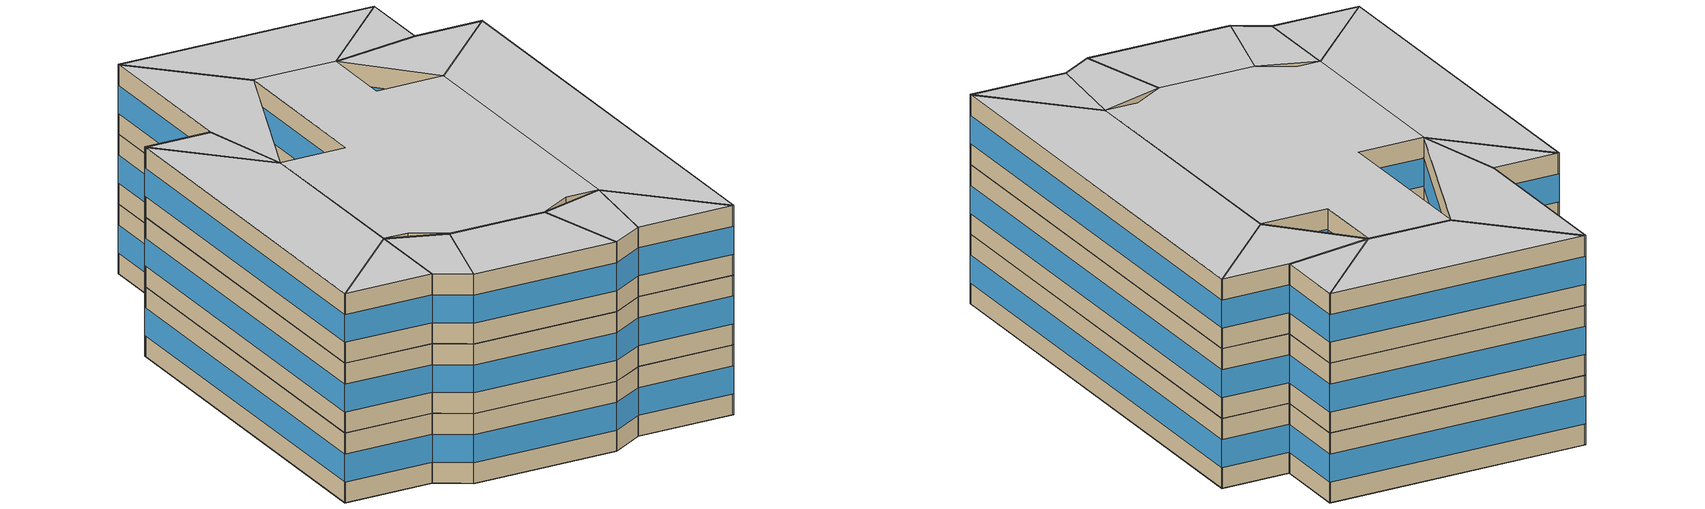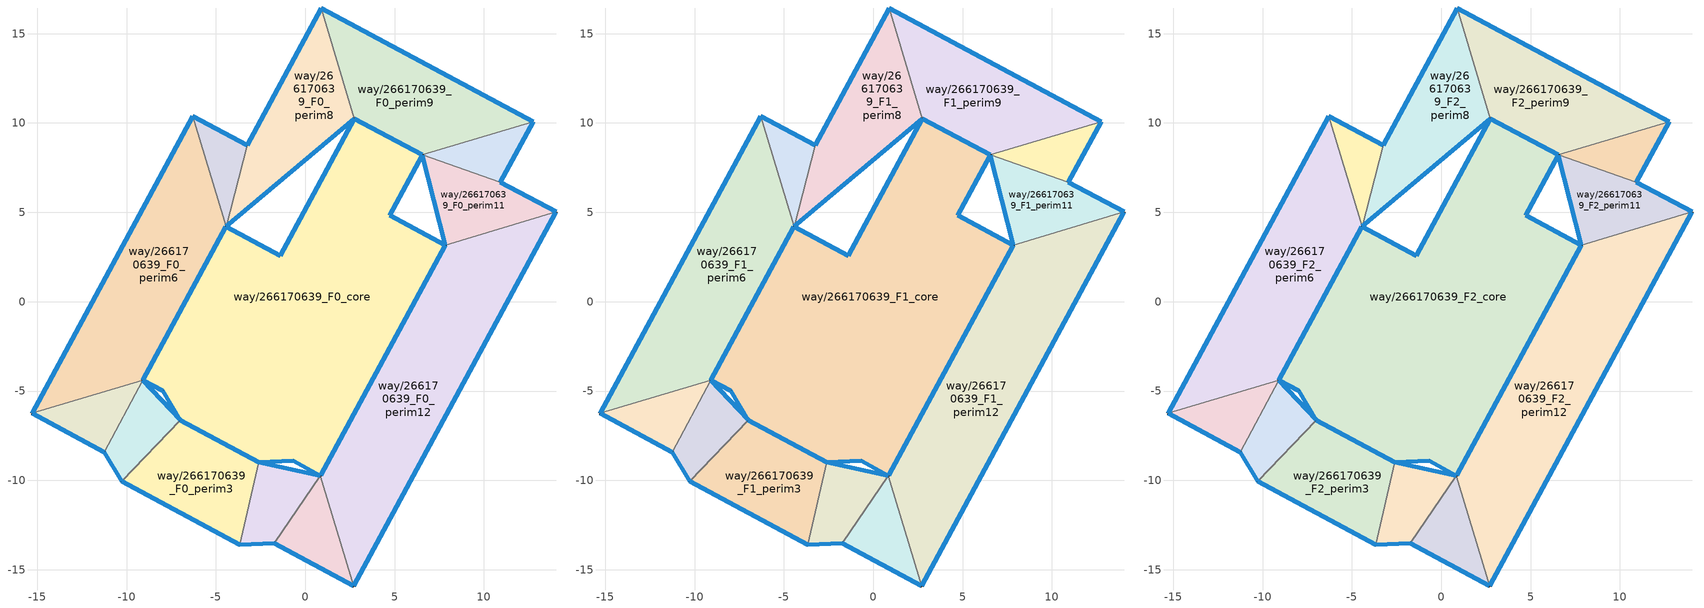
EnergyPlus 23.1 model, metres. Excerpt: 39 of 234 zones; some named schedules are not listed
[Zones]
way/266170639_F0_perim1
 floor ground (Floor_Construction): 2.7,-15.91 0.85,-9.73 -1.73,-13.53 z0
 wall outside (Wall_Construction): 2.7,-15.91 -1.73,-13.53 z0:3.5
 wall to way/266170639_F0_perim12 (Wall_Construction): 0.85,-9.73 2.7,-15.91 z0:3.5
 wall to way/266170639_F0_perim2 (Wall_Construction): -1.73,-13.53 0.85,-9.73 z0:3.5
 window (Window_Construction): 2.7,-15.91 -1.73,-13.53 z1.05:2.45
way/266170639_F0_perim2
 floor ground (Floor_Construction): -1.73,-13.53 0.85,-9.73 -2.59,-8.99 -3.66,-13.61 z0
 wall outside (Wall_Construction): -1.73,-13.53 -3.66,-13.61 / -2.59,-8.99 0.85,-9.73 z0:3.5
 wall to way/266170639_F0_perim3 (Wall_Construction): -3.66,-13.61 -2.59,-8.99 z0:3.5
 window (Window_Construction): -1.73,-13.53 -3.65,-13.61 / -2.59,-8.99 0.85,-9.73 z1.05:2.45
way/266170639_F0_perim3
 floor ground (Floor_Construction): -3.66,-13.61 -2.59,-8.99 -7,-6.62 -10.27,-10.05 z0
 wall outside (Wall_Construction): -3.66,-13.61 -10.27,-10.05 / -7,-6.62 -2.59,-8.99 z0:3.5
 wall to way/266170639_F0_perim4 (Wall_Construction): -10.27,-10.05 -7,-6.62 z0:3.5
 window (Window_Construction): -3.66,-13.6 -10.27,-10.05 / -7,-6.62 -2.6,-8.99 z1.05:2.45
way/266170639_F0_perim4
 floor ground (Floor_Construction): -10.27,-10.05 -7,-6.62 -9.09,-4.4 -11.26,-8.42 z0
 wall outside (Wall_Construction): -10.27,-10.05 -11.26,-8.42 / -9.09,-4.4 -7,-6.62 z0:3.5
 wall to way/266170639_F0_perim5 (Wall_Construction): -11.26,-8.42 -9.09,-4.4 z0:3.5
 window (Window_Construction): -10.27,-10.05 -11.25,-8.42 / -9.09,-4.4 -7.01,-6.62 z1.05:2.45
way/266170639_F0_perim5
 floor ground (Floor_Construction): -11.26,-8.42 -9.09,-4.4 -15.29,-6.25 z0
 wall outside (Wall_Construction): -11.26,-8.42 -15.29,-6.25 z0:3.5
 wall to way/266170639_F0_perim6 (Wall_Construction): -15.29,-6.25 -9.09,-4.4 z0:3.5
 window (Window_Construction): -11.26,-8.42 -15.29,-6.25 z1.05:2.45
way/266170639_F0_perim6
 floor ground (Floor_Construction): -9.09,-4.4 -4.43,4.21 -6.28,10.39 -15.29,-6.25 z0
 wall outside (Wall_Construction): -15.29,-6.25 -6.28,10.39 / -4.43,4.21 -9.09,-4.4 z0:3.5
 wall to way/266170639_F0_perim7 (Wall_Construction): -6.28,10.39 -4.43,4.21 z0:3.5
 window (Window_Construction): -15.29,-6.24 -6.29,10.38 / -4.43,4.2 -9.09,-4.39 z1.05:2.45
way/266170639_F0_perim7
 floor ground (Floor_Construction): -4.43,4.21 -3.25,8.76 -6.28,10.39 z0
 wall outside (Wall_Construction): -6.28,10.39 -3.25,8.76 z0:3.5
 wall to way/266170639_F0_perim8 (Wall_Construction): -3.25,8.76 -4.43,4.21 z0:3.5
 window (Window_Construction): -6.28,10.39 -3.25,8.76 z1.05:2.45
way/266170639_F0_perim8
 floor ground (Floor_Construction): 2.75,10.25 0.9,16.43 -3.25,8.76 -4.43,4.21 z0
 wall outside (Wall_Construction): -3.25,8.76 0.9,16.43 / 2.75,10.25 -4.43,4.21 z0:3.5
 wall to way/266170639_F0_perim9 (Wall_Construction): 0.9,16.43 2.75,10.25 z0:3.5
 window (Window_Construction): -3.25,8.76 0.9,16.43 / 2.75,10.25 -4.43,4.21 z1.05:2.45
way/266170639_F0_perim9
 floor ground (Floor_Construction): 12.75,10.07 0.9,16.43 2.75,10.25 6.55,8.21 z0
 wall outside (Wall_Construction): 0.9,16.43 12.75,10.07 / 6.55,8.21 2.75,10.25 z0:3.5
 wall to way/266170639_F0_perim10 (Wall_Construction): 12.75,10.07 6.55,8.21 z0:3.5
 window (Window_Construction): 0.91,16.43 12.75,10.07 / 6.55,8.21 2.75,10.25 z1.05:2.45
way/266170639_F0_perim10
 floor ground (Floor_Construction): 10.92,6.69 12.75,10.07 6.55,8.21 z0
 wall outside (Wall_Construction): 12.75,10.07 10.92,6.69 z0:3.5
 wall to way/266170639_F0_perim11 (Wall_Construction): 10.92,6.69 6.55,8.21 z0:3.5
 window (Window_Construction): 12.75,10.06 10.93,6.69 z1.05:2.45
way/266170639_F0_perim11
 floor ground (Floor_Construction): 14.03,5.03 10.92,6.69 6.55,8.21 7.83,3.16 z0
 wall outside (Wall_Construction): 10.92,6.69 14.03,5.03 / 7.83,3.16 6.55,8.21 z0:3.5
 wall to way/266170639_F0_perim12 (Wall_Construction): 14.03,5.03 7.83,3.16 z0:3.5
 window (Window_Construction): 10.93,6.69 14.03,5.03 / 7.83,3.17 6.55,8.21 z1.05:2.45
way/266170639_F0_perim12
 floor ground (Floor_Construction): 2.7,-15.91 14.03,5.03 7.83,3.16 0.85,-9.73 z0
 wall outside (Wall_Construction): 14.03,5.03 2.7,-15.91 / 0.85,-9.73 7.83,3.16 z0:3.5
 window (Window_Construction): 14.03,5.02 2.71,-15.9 / 0.85,-9.72 7.83,3.16 z1.05:2.45
way/266170639_F0_core
 floor ground (Floor_Construction): 6.55,8.21 4.72,4.83 7.83,3.16 0.85,-9.73 -0.67,-8.91 -2.59,-8.99 -7,-6.62 -7.98,-4.99 -9.09,-4.4 -4.43,4.21 -1.4,2.57 2.75,10.25 z0
 wall outside (Wall_Construction): -9.09,-4.4 -7.98,-4.99 -7,-6.62 -2.59,-8.99 -0.67,-8.91 0.85,-9.73 7.83,3.16 4.72,4.83 6.55,8.21 2.75,10.25 -1.4,2.57 -4.43,4.21 -9.09,-4.4 z0:3.5
 window (Window_Construction): -9.09,-4.4 -7.99,-4.99 / -7.98,-4.99 -7.01,-6.62 / -2.59,-8.99 -0.67,-8.91 / -0.67,-8.91 0.85,-9.73 / 7.83,3.17 4.72,4.83 / 4.72,4.83 6.55,8.21 / -1.4,2.58 -4.43,4.21 / -7,-6.62 -2.6,-8.99 / -4.43,4.2 -9.09,-4.39 / 6.55,8.21 2.75,10.25 / 2.75,10.25 -1.39,2.58 / 0.85,-9.72 7.83,3.16 z1.05:2.45
way/266170639_F1_perim1
 floor to way/266170639_F0_perim1 (Floor_Construction): 2.7,-15.91 0.85,-9.73 -1.73,-13.53 z3.5
 wall outside (Wall_Construction): 2.7,-15.91 -1.73,-13.53 z3.5:7
 wall to way/266170639_F1_perim12 (Wall_Construction): 0.85,-9.73 2.7,-15.91 z3.5:7
 wall to way/266170639_F1_perim2 (Wall_Construction): -1.73,-13.53 0.85,-9.73 z3.5:7
 window (Window_Construction): 2.7,-15.91 -1.73,-13.53 z4.55:5.95
way/266170639_F1_perim2
 floor to way/266170639_F0_perim2 (Floor_Construction): -1.73,-13.53 0.85,-9.73 -2.59,-8.99 -3.66,-13.61 z3.5
 wall outside (Wall_Construction): -1.73,-13.53 -3.66,-13.61 / -2.59,-8.99 0.85,-9.73 z3.5:7
 wall to way/266170639_F1_perim3 (Wall_Construction): -3.66,-13.61 -2.59,-8.99 z3.5:7
 window (Window_Construction): -1.73,-13.53 -3.65,-13.61 / -2.59,-8.99 0.85,-9.73 z4.55:5.95
way/266170639_F1_perim3
 floor to way/266170639_F0_perim3 (Floor_Construction): -3.66,-13.61 -2.59,-8.99 -7,-6.62 -10.27,-10.05 z3.5
 wall outside (Wall_Construction): -3.66,-13.61 -10.27,-10.05 / -7,-6.62 -2.59,-8.99 z3.5:7
 wall to way/266170639_F1_perim4 (Wall_Construction): -10.27,-10.05 -7,-6.62 z3.5:7
 window (Window_Construction): -3.66,-13.6 -10.27,-10.05 / -7,-6.62 -2.6,-8.99 z4.55:5.95
way/266170639_F1_perim4
 floor to way/266170639_F0_perim4 (Floor_Construction): -10.27,-10.05 -7,-6.62 -9.09,-4.4 -11.26,-8.42 z3.5
 wall outside (Wall_Construction): -10.27,-10.05 -11.26,-8.42 / -9.09,-4.4 -7,-6.62 z3.5:7
 wall to way/266170639_F1_perim5 (Wall_Construction): -11.26,-8.42 -9.09,-4.4 z3.5:7
 window (Window_Construction): -10.27,-10.05 -11.25,-8.42 / -9.09,-4.4 -7.01,-6.62 z4.55:5.95
way/266170639_F1_perim5
 floor to way/266170639_F0_perim5 (Floor_Construction): -11.26,-8.42 -9.09,-4.4 -15.29,-6.25 z3.5
 wall outside (Wall_Construction): -11.26,-8.42 -15.29,-6.25 z3.5:7
 wall to way/266170639_F1_perim6 (Wall_Construction): -15.29,-6.25 -9.09,-4.4 z3.5:7
 window (Window_Construction): -11.26,-8.42 -15.29,-6.25 z4.55:5.95
way/266170639_F1_perim6
 floor to way/266170639_F0_perim6 (Floor_Construction): -9.09,-4.4 -4.43,4.21 -6.28,10.39 -15.29,-6.25 z3.5
 wall outside (Wall_Construction): -15.29,-6.25 -6.28,10.39 / -4.43,4.21 -9.09,-4.4 z3.5:7
 wall to way/266170639_F1_perim7 (Wall_Construction): -6.28,10.39 -4.43,4.21 z3.5:7
 window (Window_Construction): -15.29,-6.24 -6.29,10.38 / -4.43,4.2 -9.09,-4.39 z4.55:5.95
way/266170639_F1_perim7
 floor to way/266170639_F0_perim7 (Floor_Construction): -4.43,4.21 -3.25,8.76 -6.28,10.39 z3.5
 wall outside (Wall_Construction): -6.28,10.39 -3.25,8.76 z3.5:7
 wall to way/266170639_F1_perim8 (Wall_Construction): -3.25,8.76 -4.43,4.21 z3.5:7
 window (Window_Construction): -6.28,10.39 -3.25,8.76 z4.55:5.95
way/266170639_F1_perim8
 floor to way/266170639_F0_perim8 (Floor_Construction): 2.75,10.25 0.9,16.43 -3.25,8.76 -4.43,4.21 z3.5
 wall outside (Wall_Construction): -3.25,8.76 0.9,16.43 / 2.75,10.25 -4.43,4.21 z3.5:7
 wall to way/266170639_F1_perim9 (Wall_Construction): 0.9,16.43 2.75,10.25 z3.5:7
 window (Window_Construction): -3.25,8.76 0.9,16.43 / 2.75,10.25 -4.43,4.21 z4.55:5.95
way/266170639_F1_perim9
 floor to way/266170639_F0_perim9 (Floor_Construction): 12.75,10.07 0.9,16.43 2.75,10.25 6.55,8.21 z3.5
 wall outside (Wall_Construction): 0.9,16.43 12.75,10.07 / 6.55,8.21 2.75,10.25 z3.5:7
 wall to way/266170639_F1_perim10 (Wall_Construction): 12.75,10.07 6.55,8.21 z3.5:7
 window (Window_Construction): 0.91,16.43 12.75,10.07 / 6.55,8.21 2.75,10.25 z4.55:5.95
way/266170639_F1_perim10
 floor to way/266170639_F0_perim10 (Floor_Construction): 10.92,6.69 12.75,10.07 6.55,8.21 z3.5
 wall outside (Wall_Construction): 12.75,10.07 10.92,6.69 z3.5:7
 wall to way/266170639_F1_perim11 (Wall_Construction): 10.92,6.69 6.55,8.21 z3.5:7
 window (Window_Construction): 12.75,10.06 10.93,6.69 z4.55:5.95
way/266170639_F1_perim11
 floor to way/266170639_F0_perim11 (Floor_Construction): 14.03,5.03 10.92,6.69 6.55,8.21 7.83,3.16 z3.5
 wall outside (Wall_Construction): 10.92,6.69 14.03,5.03 / 7.83,3.16 6.55,8.21 z3.5:7
 wall to way/266170639_F1_perim12 (Wall_Construction): 14.03,5.03 7.83,3.16 z3.5:7
 window (Window_Construction): 10.93,6.69 14.03,5.03 / 7.83,3.17 6.55,8.21 z4.55:5.95
way/266170639_F1_perim12
 floor to way/266170639_F0_perim12 (Floor_Construction): 2.7,-15.91 14.03,5.03 7.83,3.16 0.85,-9.73 z3.5
 wall outside (Wall_Construction): 14.03,5.03 2.7,-15.91 / 0.85,-9.73 7.83,3.16 z3.5:7
 window (Window_Construction): 14.03,5.02 2.71,-15.9 / 0.85,-9.72 7.83,3.16 z4.55:5.95
way/266170639_F1_core
 floor to way/266170639_F0_core (Floor_Construction): 6.55,8.21 4.72,4.83 7.83,3.16 0.85,-9.73 -0.67,-8.91 -2.59,-8.99 -7,-6.62 -7.98,-4.99 -9.09,-4.4 -4.43,4.21 -1.4,2.57 2.75,10.25 z3.5
 wall outside (Wall_Construction): -9.09,-4.4 -7.98,-4.99 -7,-6.62 -2.59,-8.99 -0.67,-8.91 0.85,-9.73 7.83,3.16 4.72,4.83 6.55,8.21 2.75,10.25 -1.4,2.57 -4.43,4.21 -9.09,-4.4 z3.5:7
 window (Window_Construction): -9.09,-4.4 -7.99,-4.99 / -7.98,-4.99 -7.01,-6.62 / -2.59,-8.99 -0.67,-8.91 / -0.67,-8.91 0.85,-9.73 / 7.83,3.17 4.72,4.83 / 4.72,4.83 6.55,8.21 / -1.4,2.58 -4.43,4.21 / -7,-6.62 -2.6,-8.99 / -4.43,4.2 -9.09,-4.39 / 6.55,8.21 2.75,10.25 / 2.75,10.25 -1.39,2.58 / 0.85,-9.72 7.83,3.16 z4.55:5.95
way/266170639_F2_perim1
 floor to way/266170639_F1_perim1 (Floor_Construction): 2.7,-15.91 0.85,-9.73 -1.73,-13.53 z7
 wall outside (Wall_Construction): 2.7,-15.91 -1.73,-13.53 z7:10.5
 wall to way/266170639_F2_perim12 (Wall_Construction): 0.85,-9.73 2.7,-15.91 z7:10.5
 wall to way/266170639_F2_perim2 (Wall_Construction): -1.73,-13.53 0.85,-9.73 z7:10.5
 window (Window_Construction): 2.7,-15.91 -1.73,-13.53 z8.05:9.45
 ceiling to way/266170639_F3_perim1 (Floor_Construction): 0.85,-9.73 2.7,-15.91 -1.73,-13.53 z10.5
way/266170639_F2_perim2
 floor to way/266170639_F1_perim2 (Floor_Construction): -1.73,-13.53 0.85,-9.73 -2.59,-8.99 -3.66,-13.61 z7
 wall outside (Wall_Construction): -1.73,-13.53 -3.66,-13.61 / -2.59,-8.99 0.85,-9.73 z7:10.5
 wall to way/266170639_F2_perim3 (Wall_Construction): -3.66,-13.61 -2.59,-8.99 z7:10.5
 window (Window_Construction): -1.73,-13.53 -3.65,-13.61 / -2.59,-8.99 0.85,-9.73 z8.05:9.45
 ceiling to way/266170639_F3_perim2 (Floor_Construction): 0.85,-9.73 -1.73,-13.53 -3.66,-13.61 -2.59,-8.99 z10.5
way/266170639_F2_perim3
 floor to way/266170639_F1_perim3 (Floor_Construction): -3.66,-13.61 -2.59,-8.99 -7,-6.62 -10.27,-10.05 z7
 wall outside (Wall_Construction): -3.66,-13.61 -10.27,-10.05 / -7,-6.62 -2.59,-8.99 z7:10.5
 wall to way/266170639_F2_perim4 (Wall_Construction): -10.27,-10.05 -7,-6.62 z7:10.5
 window (Window_Construction): -3.66,-13.6 -10.27,-10.05 / -7,-6.62 -2.6,-8.99 z8.05:9.45
 ceiling to way/266170639_F3_perim3 (Floor_Construction): -2.59,-8.99 -3.66,-13.61 -10.27,-10.05 -7,-6.62 z10.5
way/266170639_F2_perim4
 floor to way/266170639_F1_perim4 (Floor_Construction): -10.27,-10.05 -7,-6.62 -9.09,-4.4 -11.26,-8.42 z7
 wall outside (Wall_Construction): -10.27,-10.05 -11.26,-8.42 / -9.09,-4.4 -7,-6.62 z7:10.5
 wall to way/266170639_F2_perim5 (Wall_Construction): -11.26,-8.42 -9.09,-4.4 z7:10.5
 window (Window_Construction): -10.27,-10.05 -11.25,-8.42 / -9.09,-4.4 -7.01,-6.62 z8.05:9.45
 ceiling to way/266170639_F3_perim4 (Floor_Construction): -9.09,-4.4 -7,-6.62 -10.27,-10.05 -11.26,-8.42 z10.5
way/266170639_F2_perim5
 floor to way/266170639_F1_perim5 (Floor_Construction): -11.26,-8.42 -9.09,-4.4 -15.29,-6.25 z7
 wall outside (Wall_Construction): -11.26,-8.42 -15.29,-6.25 z7:10.5
 wall to way/266170639_F2_perim6 (Wall_Construction): -15.29,-6.25 -9.09,-4.4 z7:10.5
 window (Window_Construction): -11.26,-8.42 -15.29,-6.25 z8.05:9.45
 ceiling to way/266170639_F3_perim5 (Floor_Construction): -9.09,-4.4 -11.26,-8.42 -15.29,-6.25 z10.5
way/266170639_F2_perim6
 floor to way/266170639_F1_perim6 (Floor_Construction): -9.09,-4.4 -4.43,4.21 -6.28,10.39 -15.29,-6.25 z7
 wall outside (Wall_Construction): -15.29,-6.25 -6.28,10.39 / -4.43,4.21 -9.09,-4.4 z7:10.5
 wall to way/266170639_F2_perim7 (Wall_Construction): -6.28,10.39 -4.43,4.21 z7:10.5
 window (Window_Construction): -15.29,-6.24 -6.29,10.38 / -4.43,4.2 -9.09,-4.39 z8.05:9.45
 ceiling to way/266170639_F3_perim6 (Floor_Construction): -6.28,10.39 -4.43,4.21 -9.09,-4.4 -15.29,-6.25 z10.5
way/266170639_F2_perim7
 floor to way/266170639_F1_perim7 (Floor_Construction): -4.43,4.21 -3.25,8.76 -6.28,10.39 z7
 wall outside (Wall_Construction): -6.28,10.39 -3.25,8.76 z7:10.5
 wall to way/266170639_F2_perim8 (Wall_Construction): -3.25,8.76 -4.43,4.21 z7:10.5
 window (Window_Construction): -6.28,10.39 -3.25,8.76 z8.05:9.45
 ceiling to way/266170639_F3_perim7 (Floor_Construction): -3.25,8.76 -4.43,4.21 -6.28,10.39 z10.5
way/266170639_F2_perim8
 floor to way/266170639_F1_perim8 (Floor_Construction): 2.75,10.25 0.9,16.43 -3.25,8.76 -4.43,4.21 z7
 wall outside (Wall_Construction): -3.25,8.76 0.9,16.43 / 2.75,10.25 -4.43,4.21 z7:10.5
 wall to way/266170639_F2_perim9 (Wall_Construction): 0.9,16.43 2.75,10.25 z7:10.5
 window (Window_Construction): -3.25,8.76 0.9,16.43 / 2.75,10.25 -4.43,4.21 z8.05:9.45
 ceiling to way/266170639_F3_perim8 (Floor_Construction): 0.9,16.43 2.75,10.25 -4.43,4.21 -3.25,8.76 z10.5
way/266170639_F2_perim9
 floor to way/266170639_F1_perim9 (Floor_Construction): 12.75,10.07 0.9,16.43 2.75,10.25 6.55,8.21 z7
 wall outside (Wall_Construction): 0.9,16.43 12.75,10.07 / 6.55,8.21 2.75,10.25 z7:10.5
 wall to way/266170639_F2_perim10 (Wall_Construction): 12.75,10.07 6.55,8.21 z7:10.5
 window (Window_Construction): 0.91,16.43 12.75,10.07 / 6.55,8.21 2.75,10.25 z8.05:9.45
 ceiling to way/266170639_F3_perim9 (Floor_Construction): 12.75,10.07 6.55,8.21 2.75,10.25 0.9,16.43 z10.5
way/266170639_F2_perim10
 floor to way/266170639_F1_perim10 (Floor_Construction): 10.92,6.69 12.75,10.07 6.55,8.21 z7
 wall outside (Wall_Construction): 12.75,10.07 10.92,6.69 z7:10.5
 wall to way/266170639_F2_perim11 (Wall_Construction): 10.92,6.69 6.55,8.21 z7:10.5
 window (Window_Construction): 12.75,10.06 10.93,6.69 z8.05:9.45
 ceiling to way/266170639_F3_perim10 (Floor_Construction): 12.75,10.07 10.92,6.69 6.55,8.21 z10.5
way/266170639_F2_perim11
 floor to way/266170639_F1_perim11 (Floor_Construction): 14.03,5.03 10.92,6.69 6.55,8.21 7.83,3.16 z7
 wall outside (Wall_Construction): 10.92,6.69 14.03,5.03 / 7.83,3.16 6.55,8.21 z7:10.5
 wall to way/266170639_F2_perim12 (Wall_Construction): 14.03,5.03 7.83,3.16 z7:10.5
 window (Window_Construction): 10.93,6.69 14.03,5.03 / 7.83,3.17 6.55,8.21 z8.05:9.45
 ceiling to way/266170639_F3_perim11 (Floor_Construction): 14.03,5.03 7.83,3.16 6.55,8.21 10.92,6.69 z10.5
way/266170639_F2_perim12
 floor to way/266170639_F1_perim12 (Floor_Construction): 2.7,-15.91 14.03,5.03 7.83,3.16 0.85,-9.73 z7
 wall outside (Wall_Construction): 14.03,5.03 2.7,-15.91 / 0.85,-9.73 7.83,3.16 z7:10.5
 window (Window_Construction): 14.03,5.02 2.71,-15.9 / 0.85,-9.72 7.83,3.16 z8.05:9.45
 ceiling to way/266170639_F3_perim12 (Floor_Construction): 14.03,5.03 2.7,-15.91 0.85,-9.73 7.83,3.16 z10.5
way/266170639_F2_core
 floor to way/266170639_F1_core (Floor_Construction): 6.55,8.21 4.72,4.83 7.83,3.16 0.85,-9.73 -0.67,-8.91 -2.59,-8.99 -7,-6.62 -7.98,-4.99 -9.09,-4.4 -4.43,4.21 -1.4,2.57 2.75,10.25 z7
 wall outside (Wall_Construction): -9.09,-4.4 -7.98,-4.99 -7,-6.62 -2.59,-8.99 -0.67,-8.91 0.85,-9.73 7.83,3.16 4.72,4.83 6.55,8.21 2.75,10.25 -1.4,2.57 -4.43,4.21 -9.09,-4.4 z7:10.5
 window (Window_Construction): -9.09,-4.4 -7.99,-4.99 / -7.98,-4.99 -7.01,-6.62 / -2.59,-8.99 -0.67,-8.91 / -0.67,-8.91 0.85,-9.73 / 7.83,3.17 4.72,4.83 / 4.72,4.83 6.55,8.21 / -1.4,2.58 -4.43,4.21 / -7,-6.62 -2.6,-8.99 / -4.43,4.2 -9.09,-4.39 / 6.55,8.21 2.75,10.25 / 2.75,10.25 -1.39,2.58 / 0.85,-9.72 7.83,3.16 z8.05:9.45
 ceiling to way/266170639_F3_core (Floor_Construction): 0.85,-9.73 7.83,3.16 4.72,4.83 6.55,8.21 2.75,10.25 -1.4,2.57 -4.43,4.21 -9.09,-4.4 -7.98,-4.99 -7,-6.62 -2.59,-8.99 -0.67,-8.91 z10.5
[Building]
OpenUBEM_Building: North Axis=0; Terrain=City; Solar Distribution=FullExterior
[Site:Location]
New.York-Central.Park.Obs-Belvedere.Castle: Latitude=40.77889; Longitude=-73.9692; Time Zone=-5; Elevation=48
[SizingPeriod:WeatherFileDays]
AnnualSizingPeriod: Begin Month=1; Begin Day of Month=1; End Month=12; End Day of Month=31; Day of Week for Start Day=Monday; Use Weather File Daylight Saving Period=No; Use Weather File Rain and Snow Indicators=No
[SITE:WATERMAINSTEMPERATURE]
Calculation Method=CorrelationFromWeatherFile
[MATERIAL:NOMASS] Roughness=MediumRough; Thermal Absorptance=0.9; Solar Absorptance=0.7; Visible Absorptance=0.7
Name | Thermal Resistance
Wall_Assembly | 1.73913
Floor_Assembly | 1.94932
[WINDOWMATERIAL:SIMPLEGLAZINGSYSTEM]
Window_Material: UFactor=3.236; Solar Heat Gain Coefficient=0.36; Visible Transmittance=0.6
[CONSTRUCTION]
Wall_Construction: Wall_Assembly
Floor_Construction: Floor_Assembly
Window_Construction: Window_Material
[ZONE] Type=1; Multiplier=1; Ceiling Height=autocalculate; Volume=autocalculate; Floor Area=autocalculate; Part of Total Floor Area=Yes
way/266170639_F0_perim1; way/266170639_F1_perim1; way/266170639_F2_perim1; way/266170639_F0_perim2; way/266170639_F1_perim2; way/266170639_F2_perim2; way/266170639_F0_perim3; way/266170639_F1_perim3; way/266170639_F2_perim3; way/266170639_F0_perim4; way/266170639_F1_perim4; way/266170639_F2_perim4; way/266170639_F0_perim5; way/266170639_F1_perim5; way/266170639_F2_perim5; way/266170639_F0_perim6; way/266170639_F1_perim6; way/266170639_F2_perim6; way/266170639_F0_perim7; way/266170639_F1_perim7; way/266170639_F2_perim7; way/266170639_F0_perim8; way/266170639_F1_perim8; way/266170639_F2_perim8; way/266170639_F0_perim9; way/266170639_F1_perim9; way/266170639_F2_perim9; way/266170639_F0_perim10; way/266170639_F1_perim10; way/266170639_F2_perim10; way/266170639_F0_perim11; way/266170639_F1_perim11; way/266170639_F2_perim11; way/266170639_F0_perim12; way/266170639_F1_perim12; way/266170639_F2_perim12; way/266170639_F0_core; way/266170639_F1_core; way/266170639_F2_core
[PEOPLE] Number of People Schedule=Occupancy_Schedule_MediumOffice; Number of People Calculation Method=People/Area; People per Floor Area=0.0538213; Fraction Radiant=0.3; Sensible Heat Fraction=autocalculate; Activity Level Schedule=Activity_Level; Carbon Dioxide Generation Rate=3.82e-08; Enable ASHRAE 55 Comfort Warnings=No; Mean Radiant Temperature Calculation Type=ZoneAveraged; Clothing Insulation Calculation Method=ClothingInsulationSchedule; Cold Stress Temperature Threshold=15.56; Heat Stress Temperature Threshold=30
Name | Zone or ZoneList or Space or SpaceList
People_way/266170639_F0_core | way/266170639_F0_core
People_way/266170639_F1_core | way/266170639_F1_core
People_way/266170639_F2_core | way/266170639_F2_core
People_way/266170639_F0_perim1 | way/266170639_F0_perim1
People_way/266170639_F1_perim1 | way/266170639_F1_perim1
People_way/266170639_F2_perim1 | way/266170639_F2_perim1
People_way/266170639_F0_perim2 | way/266170639_F0_perim2
People_way/266170639_F1_perim2 | way/266170639_F1_perim2
People_way/266170639_F2_perim2 | way/266170639_F2_perim2
People_way/266170639_F0_perim3 | way/266170639_F0_perim3
People_way/266170639_F1_perim3 | way/266170639_F1_perim3
People_way/266170639_F2_perim3 | way/266170639_F2_perim3
People_way/266170639_F0_perim4 | way/266170639_F0_perim4
People_way/266170639_F1_perim4 | way/266170639_F1_perim4
People_way/266170639_F2_perim4 | way/266170639_F2_perim4
People_way/266170639_F0_perim5 | way/266170639_F0_perim5
People_way/266170639_F1_perim5 | way/266170639_F1_perim5
People_way/266170639_F2_perim5 | way/266170639_F2_perim5
People_way/266170639_F0_perim6 | way/266170639_F0_perim6
People_way/266170639_F1_perim6 | way/266170639_F1_perim6
People_way/266170639_F2_perim6 | way/266170639_F2_perim6
People_way/266170639_F0_perim7 | way/266170639_F0_perim7
People_way/266170639_F1_perim7 | way/266170639_F1_perim7
People_way/266170639_F2_perim7 | way/266170639_F2_perim7
People_way/266170639_F0_perim8 | way/266170639_F0_perim8
People_way/266170639_F1_perim8 | way/266170639_F1_perim8
People_way/266170639_F2_perim8 | way/266170639_F2_perim8
People_way/266170639_F0_perim9 | way/266170639_F0_perim9
People_way/266170639_F1_perim9 | way/266170639_F1_perim9
People_way/266170639_F2_perim9 | way/266170639_F2_perim9
People_way/266170639_F0_perim10 | way/266170639_F0_perim10
People_way/266170639_F1_perim10 | way/266170639_F1_perim10
People_way/266170639_F2_perim10 | way/266170639_F2_perim10
People_way/266170639_F0_perim11 | way/266170639_F0_perim11
People_way/266170639_F1_perim11 | way/266170639_F1_perim11
People_way/266170639_F2_perim11 | way/266170639_F2_perim11
People_way/266170639_F0_perim12 | way/266170639_F0_perim12
People_way/266170639_F1_perim12 | way/266170639_F1_perim12
People_way/266170639_F2_perim12 | way/266170639_F2_perim12
[LIGHTS] Schedule=Lighting_Schedule_MediumOffice; Design Level Calculation Method=Watts/Area; Watts per Zone Floor Area=10.76; Return Air Fraction=0; Fraction Radiant=0.42; Fraction Visible=0; Fraction Replaceable=1; EndUse Subcategory=General; Return Air Fraction Calculated from Plenum Temperature=No; Return Air Fraction Function of Plenum Temperature Coefficient 1=0; Return Air Fraction Function of Plenum Temperature Coefficient 2=0
Name | Zone or ZoneList or Space or SpaceList
Lights_way/266170639_F0_core | way/266170639_F0_core
Lights_way/266170639_F1_core | way/266170639_F1_core
Lights_way/266170639_F2_core | way/266170639_F2_core
Lights_way/266170639_F0_perim1 | way/266170639_F0_perim1
Lights_way/266170639_F1_perim1 | way/266170639_F1_perim1
Lights_way/266170639_F2_perim1 | way/266170639_F2_perim1
Lights_way/266170639_F0_perim2 | way/266170639_F0_perim2
Lights_way/266170639_F1_perim2 | way/266170639_F1_perim2
Lights_way/266170639_F2_perim2 | way/266170639_F2_perim2
Lights_way/266170639_F0_perim3 | way/266170639_F0_perim3
Lights_way/266170639_F1_perim3 | way/266170639_F1_perim3
Lights_way/266170639_F2_perim3 | way/266170639_F2_perim3
Lights_way/266170639_F0_perim4 | way/266170639_F0_perim4
Lights_way/266170639_F1_perim4 | way/266170639_F1_perim4
Lights_way/266170639_F2_perim4 | way/266170639_F2_perim4
Lights_way/266170639_F0_perim5 | way/266170639_F0_perim5
Lights_way/266170639_F1_perim5 | way/266170639_F1_perim5
Lights_way/266170639_F2_perim5 | way/266170639_F2_perim5
Lights_way/266170639_F0_perim6 | way/266170639_F0_perim6
Lights_way/266170639_F1_perim6 | way/266170639_F1_perim6
Lights_way/266170639_F2_perim6 | way/266170639_F2_perim6
Lights_way/266170639_F0_perim7 | way/266170639_F0_perim7
Lights_way/266170639_F1_perim7 | way/266170639_F1_perim7
Lights_way/266170639_F2_perim7 | way/266170639_F2_perim7
Lights_way/266170639_F0_perim8 | way/266170639_F0_perim8
Lights_way/266170639_F1_perim8 | way/266170639_F1_perim8
Lights_way/266170639_F2_perim8 | way/266170639_F2_perim8
Lights_way/266170639_F0_perim9 | way/266170639_F0_perim9
Lights_way/266170639_F1_perim9 | way/266170639_F1_perim9
Lights_way/266170639_F2_perim9 | way/266170639_F2_perim9
Lights_way/266170639_F0_perim10 | way/266170639_F0_perim10
Lights_way/266170639_F1_perim10 | way/266170639_F1_perim10
Lights_way/266170639_F2_perim10 | way/266170639_F2_perim10
Lights_way/266170639_F0_perim11 | way/266170639_F0_perim11
Lights_way/266170639_F1_perim11 | way/266170639_F1_perim11
Lights_way/266170639_F2_perim11 | way/266170639_F2_perim11
Lights_way/266170639_F0_perim12 | way/266170639_F0_perim12
Lights_way/266170639_F1_perim12 | way/266170639_F1_perim12
Lights_way/266170639_F2_perim12 | way/266170639_F2_perim12
[ELECTRICEQUIPMENT] Schedule=Equipment_Schedule_MediumOffice; Design Level Calculation Method=Watts/Area; Watts per Zone Floor Area=10.76; Fraction Latent=0; Fraction Radiant=0.5; Fraction Lost=0; EndUse Subcategory=General
Name | Zone or ZoneList or Space or SpaceList
Equipment_way/266170639_F0_core | way/266170639_F0_core
Equipment_way/266170639_F1_core | way/266170639_F1_core
Equipment_way/266170639_F2_core | way/266170639_F2_core
Equipment_way/266170639_F0_perim1 | way/266170639_F0_perim1
Equipment_way/266170639_F1_perim1 | way/266170639_F1_perim1
Equipment_way/266170639_F2_perim1 | way/266170639_F2_perim1
Equipment_way/266170639_F0_perim2 | way/266170639_F0_perim2
Equipment_way/266170639_F1_perim2 | way/266170639_F1_perim2
Equipment_way/266170639_F2_perim2 | way/266170639_F2_perim2
Equipment_way/266170639_F0_perim3 | way/266170639_F0_perim3
Equipment_way/266170639_F1_perim3 | way/266170639_F1_perim3
Equipment_way/266170639_F2_perim3 | way/266170639_F2_perim3
Equipment_way/266170639_F0_perim4 | way/266170639_F0_perim4
Equipment_way/266170639_F1_perim4 | way/266170639_F1_perim4
Equipment_way/266170639_F2_perim4 | way/266170639_F2_perim4
Equipment_way/266170639_F0_perim5 | way/266170639_F0_perim5
Equipment_way/266170639_F1_perim5 | way/266170639_F1_perim5
Equipment_way/266170639_F2_perim5 | way/266170639_F2_perim5
Equipment_way/266170639_F0_perim6 | way/266170639_F0_perim6
Equipment_way/266170639_F1_perim6 | way/266170639_F1_perim6
Equipment_way/266170639_F2_perim6 | way/266170639_F2_perim6
Equipment_way/266170639_F0_perim7 | way/266170639_F0_perim7
Equipment_way/266170639_F1_perim7 | way/266170639_F1_perim7
Equipment_way/266170639_F2_perim7 | way/266170639_F2_perim7
Equipment_way/266170639_F0_perim8 | way/266170639_F0_perim8
Equipment_way/266170639_F1_perim8 | way/266170639_F1_perim8
Equipment_way/266170639_F2_perim8 | way/266170639_F2_perim8
Equipment_way/266170639_F0_perim9 | way/266170639_F0_perim9
Equipment_way/266170639_F1_perim9 | way/266170639_F1_perim9
Equipment_way/266170639_F2_perim9 | way/266170639_F2_perim9
Equipment_way/266170639_F0_perim10 | way/266170639_F0_perim10
Equipment_way/266170639_F1_perim10 | way/266170639_F1_perim10
Equipment_way/266170639_F2_perim10 | way/266170639_F2_perim10
Equipment_way/266170639_F0_perim11 | way/266170639_F0_perim11
Equipment_way/266170639_F1_perim11 | way/266170639_F1_perim11
Equipment_way/266170639_F2_perim11 | way/266170639_F2_perim11
Equipment_way/266170639_F0_perim12 | way/266170639_F0_perim12
Equipment_way/266170639_F1_perim12 | way/266170639_F1_perim12
Equipment_way/266170639_F2_perim12 | way/266170639_F2_perim12
[ZONEINFILTRATION:DESIGNFLOWRATE] Schedule=Infiltration_Schedule_MediumOffice; Design Flow Rate Calculation Method=Flow/ExteriorWallArea; Flow Rate per Exterior Surface Area=0.000285; Constant Term Coefficient=1; Temperature Term Coefficient=0; Velocity Term Coefficient=0; Velocity Squared Term Coefficient=0
Name | Zone or ZoneList or Space or SpaceList
Infiltration_way/266170639_F0_core | way/266170639_F0_core
Infiltration_way/266170639_F1_core | way/266170639_F1_core
Infiltration_way/266170639_F2_core | way/266170639_F2_core
Infiltration_way/266170639_F0_perim1 | way/266170639_F0_perim1
Infiltration_way/266170639_F1_perim1 | way/266170639_F1_perim1
Infiltration_way/266170639_F2_perim1 | way/266170639_F2_perim1
Infiltration_way/266170639_F0_perim2 | way/266170639_F0_perim2
Infiltration_way/266170639_F1_perim2 | way/266170639_F1_perim2
Infiltration_way/266170639_F2_perim2 | way/266170639_F2_perim2
Infiltration_way/266170639_F0_perim3 | way/266170639_F0_perim3
Infiltration_way/266170639_F1_perim3 | way/266170639_F1_perim3
Infiltration_way/266170639_F2_perim3 | way/266170639_F2_perim3
Infiltration_way/266170639_F0_perim4 | way/266170639_F0_perim4
Infiltration_way/266170639_F1_perim4 | way/266170639_F1_perim4
Infiltration_way/266170639_F2_perim4 | way/266170639_F2_perim4
Infiltration_way/266170639_F0_perim5 | way/266170639_F0_perim5
Infiltration_way/266170639_F1_perim5 | way/266170639_F1_perim5
Infiltration_way/266170639_F2_perim5 | way/266170639_F2_perim5
Infiltration_way/266170639_F0_perim6 | way/266170639_F0_perim6
Infiltration_way/266170639_F1_perim6 | way/266170639_F1_perim6
Infiltration_way/266170639_F2_perim6 | way/266170639_F2_perim6
Infiltration_way/266170639_F0_perim7 | way/266170639_F0_perim7
Infiltration_way/266170639_F1_perim7 | way/266170639_F1_perim7
Infiltration_way/266170639_F2_perim7 | way/266170639_F2_perim7
Infiltration_way/266170639_F0_perim8 | way/266170639_F0_perim8
Infiltration_way/266170639_F1_perim8 | way/266170639_F1_perim8
Infiltration_way/266170639_F2_perim8 | way/266170639_F2_perim8
Infiltration_way/266170639_F0_perim9 | way/266170639_F0_perim9
Infiltration_way/266170639_F1_perim9 | way/266170639_F1_perim9
Infiltration_way/266170639_F2_perim9 | way/266170639_F2_perim9
Infiltration_way/266170639_F0_perim10 | way/266170639_F0_perim10
Infiltration_way/266170639_F1_perim10 | way/266170639_F1_perim10
Infiltration_way/266170639_F2_perim10 | way/266170639_F2_perim10
Infiltration_way/266170639_F0_perim11 | way/266170639_F0_perim11
Infiltration_way/266170639_F1_perim11 | way/266170639_F1_perim11
Infiltration_way/266170639_F2_perim11 | way/266170639_F2_perim11
Infiltration_way/266170639_F0_perim12 | way/266170639_F0_perim12
Infiltration_way/266170639_F1_perim12 | way/266170639_F1_perim12
Infiltration_way/266170639_F2_perim12 | way/266170639_F2_perim12
[HVACTEMPLATE:THERMOSTAT] Heating Setpoint Schedule=Heating_Setpoint_MediumOffice; Cooling Setpoint Schedule=Cooling_Setpoint_MediumOffice
way/266170639_F0_core_Thermostat; way/266170639_F1_core_Thermostat; way/266170639_F2_core_Thermostat; way/266170639_F3_core_Thermostat; way/266170639_F4_core_Thermostat; way/266170639_F5_core_Thermostat; way/266170639_F6_core_Thermostat; way/266170639_F7_core_Thermostat; way/266170639_F8_core_Thermostat; way/266170639_F9_core_Thermostat; way/266170639_F10_core_Thermostat; way/266170639_F11_core_Thermostat; way/266170639_F12_core_Thermostat; way/266170639_F13_core_Thermostat; way/266170639_F14_core_Thermostat; way/266170639_F15_core_Thermostat; way/266170639_F16_core_Thermostat; way/266170639_F17_core_Thermostat; way/266170639_F0_perim1_Thermostat; way/266170639_F1_perim1_Thermostat; way/266170639_F2_perim1_Thermostat; way/266170639_F3_perim1_Thermostat; way/266170639_F4_perim1_Thermostat; way/266170639_F5_perim1_Thermostat; way/266170639_F6_perim1_Thermostat; way/266170639_F7_perim1_Thermostat; way/266170639_F8_perim1_Thermostat; way/266170639_F9_perim1_Thermostat; way/266170639_F10_perim1_Thermostat; way/266170639_F11_perim1_Thermostat; way/266170639_F12_perim1_Thermostat; way/266170639_F13_perim1_Thermostat; way/266170639_F14_perim1_Thermostat; way/266170639_F15_perim1_Thermostat; way/266170639_F16_perim1_Thermostat; way/266170639_F17_perim1_Thermostat; way/266170639_F0_perim2_Thermostat; way/266170639_F1_perim2_Thermostat; way/266170639_F2_perim2_Thermostat; way/266170639_F3_perim2_Thermostat; way/266170639_F4_perim2_Thermostat; way/266170639_F5_perim2_Thermostat; way/266170639_F6_perim2_Thermostat; way/266170639_F7_perim2_Thermostat; way/266170639_F8_perim2_Thermostat; way/266170639_F9_perim2_Thermostat; way/266170639_F10_perim2_Thermostat; way/266170639_F11_perim2_Thermostat; way/266170639_F12_perim2_Thermostat; way/266170639_F13_perim2_Thermostat; way/266170639_F14_perim2_Thermostat; way/266170639_F15_perim2_Thermostat; way/266170639_F16_perim2_Thermostat; way/266170639_F17_perim2_Thermostat; way/266170639_F0_perim3_Thermostat; way/266170639_F1_perim3_Thermostat; way/266170639_F2_perim3_Thermostat; way/266170639_F3_perim3_Thermostat; way/266170639_F4_perim3_Thermostat; way/266170639_F5_perim3_Thermostat; way/266170639_F6_perim3_Thermostat; way/266170639_F7_perim3_Thermostat; way/266170639_F8_perim3_Thermostat; way/266170639_F9_perim3_Thermostat; way/266170639_F10_perim3_Thermostat; way/266170639_F11_perim3_Thermostat; way/266170639_F12_perim3_Thermostat; way/266170639_F13_perim3_Thermostat; way/266170639_F14_perim3_Thermostat; way/266170639_F15_perim3_Thermostat; way/266170639_F16_perim3_Thermostat; way/266170639_F17_perim3_Thermostat; way/266170639_F0_perim4_Thermostat; way/266170639_F1_perim4_Thermostat; way/266170639_F2_perim4_Thermostat; way/266170639_F3_perim4_Thermostat; way/266170639_F4_perim4_Thermostat; way/266170639_F5_perim4_Thermostat; way/266170639_F6_perim4_Thermostat; way/266170639_F7_perim4_Thermostat; way/266170639_F8_perim4_Thermostat; way/266170639_F9_perim4_Thermostat; way/266170639_F10_perim4_Thermostat; way/266170639_F11_perim4_Thermostat; way/266170639_F12_perim4_Thermostat; way/266170639_F13_perim4_Thermostat; way/266170639_F14_perim4_Thermostat; way/266170639_F15_perim4_Thermostat; way/266170639_F16_perim4_Thermostat; way/266170639_F17_perim4_Thermostat; way/266170639_F0_perim5_Thermostat; way/266170639_F1_perim5_Thermostat; way/266170639_F2_perim5_Thermostat; way/266170639_F3_perim5_Thermostat; way/266170639_F4_perim5_Thermostat; way/266170639_F5_perim5_Thermostat; way/266170639_F6_perim5_Thermostat; way/266170639_F7_perim5_Thermostat; way/266170639_F8_perim5_Thermostat; way/266170639_F9_perim5_Thermostat; way/266170639_F10_perim5_Thermostat; way/266170639_F11_perim5_Thermostat; way/266170639_F12_perim5_Thermostat; way/266170639_F13_perim5_Thermostat; way/266170639_F14_perim5_Thermostat; way/266170639_F15_perim5_Thermostat; way/266170639_F16_perim5_Thermostat; way/266170639_F17_perim5_Thermostat; way/266170639_F0_perim6_Thermostat; way/266170639_F1_perim6_Thermostat; way/266170639_F2_perim6_Thermostat; way/266170639_F3_perim6_Thermostat; way/266170639_F4_perim6_Thermostat; way/266170639_F5_perim6_Thermostat; way/266170639_F6_perim6_Thermostat; way/266170639_F7_perim6_Thermostat; way/266170639_F8_perim6_Thermostat; way/266170639_F9_perim6_Thermostat; way/266170639_F10_perim6_Thermostat; way/266170639_F11_perim6_Thermostat; way/266170639_F12_perim6_Thermostat; way/266170639_F13_perim6_Thermostat; way/266170639_F14_perim6_Thermostat; way/266170639_F15_perim6_Thermostat; way/266170639_F16_perim6_Thermostat; way/266170639_F17_perim6_Thermostat; way/266170639_F0_perim7_Thermostat; way/266170639_F1_perim7_Thermostat; way/266170639_F2_perim7_Thermostat; way/266170639_F3_perim7_Thermostat; way/266170639_F4_perim7_Thermostat; way/266170639_F5_perim7_Thermostat; way/266170639_F6_perim7_Thermostat; way/266170639_F7_perim7_Thermostat; way/266170639_F8_perim7_Thermostat; way/266170639_F9_perim7_Thermostat; way/266170639_F10_perim7_Thermostat; way/266170639_F11_perim7_Thermostat; way/266170639_F12_perim7_Thermostat; way/266170639_F13_perim7_Thermostat; way/266170639_F14_perim7_Thermostat; way/266170639_F15_perim7_Thermostat; way/266170639_F16_perim7_Thermostat; way/266170639_F17_perim7_Thermostat; way/266170639_F0_perim8_Thermostat; way/266170639_F1_perim8_Thermostat; way/266170639_F2_perim8_Thermostat; way/266170639_F3_perim8_Thermostat; way/266170639_F4_perim8_Thermostat; way/266170639_F5_perim8_Thermostat; way/266170639_F6_perim8_Thermostat; way/266170639_F7_perim8_Thermostat; way/266170639_F8_perim8_Thermostat; way/266170639_F9_perim8_Thermostat; way/266170639_F10_perim8_Thermostat; way/266170639_F11_perim8_Thermostat; way/266170639_F12_perim8_Thermostat; way/266170639_F13_perim8_Thermostat; way/266170639_F14_perim8_Thermostat; way/266170639_F15_perim8_Thermostat; way/266170639_F16_perim8_Thermostat; way/266170639_F17_perim8_Thermostat; way/266170639_F0_perim9_Thermostat; way/266170639_F1_perim9_Thermostat; way/266170639_F2_perim9_Thermostat; way/266170639_F3_perim9_Thermostat; way/266170639_F4_perim9_Thermostat; way/266170639_F5_perim9_Thermostat; way/266170639_F6_perim9_Thermostat; way/266170639_F7_perim9_Thermostat; way/266170639_F8_perim9_Thermostat; way/266170639_F9_perim9_Thermostat; way/266170639_F10_perim9_Thermostat; way/266170639_F11_perim9_Thermostat; way/266170639_F12_perim9_Thermostat; way/266170639_F13_perim9_Thermostat; way/266170639_F14_perim9_Thermostat; way/266170639_F15_perim9_Thermostat; way/266170639_F16_perim9_Thermostat; way/266170639_F17_perim9_Thermostat; way/266170639_F0_perim10_Thermostat; way/266170639_F1_perim10_Thermostat; way/266170639_F2_perim10_Thermostat; way/266170639_F3_perim10_Thermostat; way/266170639_F4_perim10_Thermostat; way/266170639_F5_perim10_Thermostat; way/266170639_F6_perim10_Thermostat; way/266170639_F7_perim10_Thermostat; way/266170639_F8_perim10_Thermostat; way/266170639_F9_perim10_Thermostat; way/266170639_F10_perim10_Thermostat; way/266170639_F11_perim10_Thermostat; way/266170639_F12_perim10_Thermostat; way/266170639_F13_perim10_Thermostat; way/266170639_F14_perim10_Thermostat; way/266170639_F15_perim10_Thermostat; way/266170639_F16_perim10_Thermostat; way/266170639_F17_perim10_Thermostat; way/266170639_F0_perim11_Thermostat; way/266170639_F1_perim11_Thermostat; way/266170639_F2_perim11_Thermostat; way/266170639_F3_perim11_Thermostat; way/266170639_F4_perim11_Thermostat; way/266170639_F5_perim11_Thermostat; way/266170639_F6_perim11_Thermostat; way/266170639_F7_perim11_Thermostat; way/266170639_F8_perim11_Thermostat; way/266170639_F9_perim11_Thermostat; way/266170639_F10_perim11_Thermostat; way/266170639_F11_perim11_Thermostat; way/266170639_F12_perim11_Thermostat; way/266170639_F13_perim11_Thermostat; way/266170639_F14_perim11_Thermostat; way/266170639_F15_perim11_Thermostat; way/266170639_F16_perim11_Thermostat; way/266170639_F17_perim11_Thermostat; way/266170639_F0_perim12_Thermostat; way/266170639_F1_perim12_Thermostat; way/266170639_F2_perim12_Thermostat; way/266170639_F3_perim12_Thermostat; way/266170639_F4_perim12_Thermostat; way/266170639_F5_perim12_Thermostat; way/266170639_F6_perim12_Thermostat; way/266170639_F7_perim12_Thermostat; way/266170639_F8_perim12_Thermostat; way/266170639_F9_perim12_Thermostat; way/266170639_F10_perim12_Thermostat; way/266170639_F11_perim12_Thermostat; way/266170639_F12_perim12_Thermostat; way/266170639_F13_perim12_Thermostat; way/266170639_F14_perim12_Thermostat; way/266170639_F15_perim12_Thermostat; way/266170639_F16_perim12_Thermostat; way/266170639_F17_perim12_Thermostat
[HVACTEMPLATE:ZONE:VAV] Template VAV System=way/266170639_PVAV_Sys; Supply Air Maximum Flow Rate=autosize; Zone Minimum Air Flow Input Method=Constant; Constant Minimum Air Flow Fraction=0.3; Outdoor Air Method=Flow/Person; Outdoor Air Flow Rate per Person=0.01; Outdoor Air Flow Rate per Zone Floor Area=0; Outdoor Air Flow Rate per Zone=0; Reheat Coil Type=Electric; Damper Heating Action=Reverse; Baseboard Heating Type=None; Baseboard Heating Capacity=autosize; Zone Cooling Design Supply Air Temperature Input Method=SystemSupplyAirTemperature; Zone Cooling Design Supply Air Temperature=12.8; Zone Cooling Design Supply Air Temperature Difference=11.11; Zone Heating Design Supply Air Temperature Input Method=SupplyAirTemperature; Zone Heating Design Supply Air Temperature=50; Zone Heating Design Supply Air Temperature Difference=30
Name | Template Thermostat
way/266170639_F0_core | way/266170639_F0_core_Thermostat
way/266170639_F1_core | way/266170639_F1_core_Thermostat
way/266170639_F2_core | way/266170639_F2_core_Thermostat
way/266170639_F0_perim1 | way/266170639_F0_perim1_Thermostat
way/266170639_F1_perim1 | way/266170639_F1_perim1_Thermostat
way/266170639_F2_perim1 | way/266170639_F2_perim1_Thermostat
way/266170639_F0_perim2 | way/266170639_F0_perim2_Thermostat
way/266170639_F1_perim2 | way/266170639_F1_perim2_Thermostat
way/266170639_F2_perim2 | way/266170639_F2_perim2_Thermostat
way/266170639_F0_perim3 | way/266170639_F0_perim3_Thermostat
way/266170639_F1_perim3 | way/266170639_F1_perim3_Thermostat
way/266170639_F2_perim3 | way/266170639_F2_perim3_Thermostat
way/266170639_F0_perim4 | way/266170639_F0_perim4_Thermostat
way/266170639_F1_perim4 | way/266170639_F1_perim4_Thermostat
way/266170639_F2_perim4 | way/266170639_F2_perim4_Thermostat
way/266170639_F0_perim5 | way/266170639_F0_perim5_Thermostat
way/266170639_F1_perim5 | way/266170639_F1_perim5_Thermostat
way/266170639_F2_perim5 | way/266170639_F2_perim5_Thermostat
way/266170639_F0_perim6 | way/266170639_F0_perim6_Thermostat
way/266170639_F1_perim6 | way/266170639_F1_perim6_Thermostat
way/266170639_F2_perim6 | way/266170639_F2_perim6_Thermostat
way/266170639_F0_perim7 | way/266170639_F0_perim7_Thermostat
way/266170639_F1_perim7 | way/266170639_F1_perim7_Thermostat
way/266170639_F2_perim7 | way/266170639_F2_perim7_Thermostat
way/266170639_F0_perim8 | way/266170639_F0_perim8_Thermostat
way/266170639_F1_perim8 | way/266170639_F1_perim8_Thermostat
way/266170639_F2_perim8 | way/266170639_F2_perim8_Thermostat
way/266170639_F0_perim9 | way/266170639_F0_perim9_Thermostat
way/266170639_F1_perim9 | way/266170639_F1_perim9_Thermostat
way/266170639_F2_perim9 | way/266170639_F2_perim9_Thermostat
way/266170639_F0_perim10 | way/266170639_F0_perim10_Thermostat
way/266170639_F1_perim10 | way/266170639_F1_perim10_Thermostat
way/266170639_F2_perim10 | way/266170639_F2_perim10_Thermostat
way/266170639_F0_perim11 | way/266170639_F0_perim11_Thermostat
way/266170639_F1_perim11 | way/266170639_F1_perim11_Thermostat
way/266170639_F2_perim11 | way/266170639_F2_perim11_Thermostat
way/266170639_F0_perim12 | way/266170639_F0_perim12_Thermostat
way/266170639_F1_perim12 | way/266170639_F1_perim12_Thermostat
way/266170639_F2_perim12 | way/266170639_F2_perim12_Thermostat
[HVACTEMPLATE:SYSTEM:PACKAGEDVAV]
way/266170639_PVAV_Sys: Supply Fan Maximum Flow Rate=autosize; Supply Fan Minimum Flow Rate=autosize; Supply Fan Placement=DrawThrough; Supply Fan Total Efficiency=0.6084; Supply Fan Delta Pressure=1389.42; Supply Fan Motor Efficiency=0.9; Supply Fan Motor in Air Stream Fraction=1; Cooling Coil Type=TwoSpeedDX; Cooling Coil Design Setpoint=12.8; Cooling Coil Gross Rated Total Capacity=autosize; Cooling Coil Gross Rated Sensible Heat Ratio=autosize; Cooling Coil Gross Rated COP=3.73922; Heating Coil Type=Electric; Heating Coil Design Setpoint=10; Heating Coil Capacity=autosize; Gas Heating Coil Efficiency=0.8; Gas Heating Coil Parasitic Electric Load=0; Maximum Outdoor Air Flow Rate=autosize; Minimum Outdoor Air Flow Rate=autosize; Minimum Outdoor Air Control Type=ProportionalMinimum; Economizer Type=DifferentialDryBulb; Economizer Lockout=NoLockout; Supply Fan PartLoad Power Coefficients=InletVaneDampers; Night Cycle Control=StayOff; Heat Recovery Type=None; Sensible Heat Recovery Effectiveness=0.7; Latent Heat Recovery Effectiveness=0.65; Cooling Coil Setpoint Reset Type=Warmest; Heating Coil Setpoint Reset Type=None; Dehumidification Control Type=None; Dehumidification Setpoint=60; Humidifier Type=None; Humidifier Rated Capacity=1e-06; Humidifier Rated Electric Power=autosize; Humidifier Setpoint=30; Sizing Option=NonCoincident; Return Fan=No; Return Fan Total Efficiency=0.7; Return Fan Delta Pressure=500; Return Fan Motor Efficiency=0.9; Return Fan Motor in Air Stream Fraction=1; Return Fan PartLoad Power Coefficients=InletVaneDampers
[WATERHEATER:MIXED]
DHW_Heater_MediumOffice: Tank Volume=0.3785; Setpoint Temperature Schedule=OpenUBEM_DHW_Setpoint; Deadband Temperature Difference=0; Heater Control Type=Cycle; Heater Maximum Capacity=35454; Heater Ignition Minimum Flow Rate=0; Heater Ignition Delay=0; Heater Fuel Type=NaturalGas; Heater Thermal Efficiency=0.808; Off Cycle Parasitic Fuel Consumption Rate=0; Off Cycle Parasitic Fuel Type=NaturalGas; Off Cycle Parasitic Heat Fraction to Tank=0; On Cycle Parasitic Fuel Consumption Rate=0; On Cycle Parasitic Heat Fraction to Tank=0; Ambient Temperature Indicator=Zone; Ambient Temperature Zone=way/266170639_F0_core; Off Cycle Loss Coefficient to Ambient Temperature=7.56; Off Cycle Loss Fraction to Zone=1; On Cycle Loss Coefficient to Ambient Temperature=7.56; On Cycle Loss Fraction to Zone=1; Peak Use Flow Rate=0.000102662; Use Flow Rate Fraction Schedule=OpenUBEM_DHW_FlowFrac_MediumOffice; Use Side Effectiveness=1; Source Side Effectiveness=1; Use Side Design Flow Rate=autosize; Source Side Design Flow Rate=autosize; Indirect Water Heating Recovery Time=1.5; Source Side Flow Control Mode=IndirectHeatPrimarySetpoint; EndUse Subcategory=DHW
[WATERUSE:EQUIPMENT]
DHW_WaterUse_MediumOffice: EndUse Subcategory=DHW; Peak Flow Rate=0.000102662; Flow Rate Fraction Schedule=OpenUBEM_DHW_FlowFrac_MediumOffice; Target Temperature Schedule=OpenUBEM_DHW_Setpoint; Zone=way/266170639_F0_core; Sensible Fraction Schedule=OpenUBEM_DHW_SensibleFrac; Latent Fraction Schedule=OpenUBEM_DHW_LatentFrac
[WATERUSE:CONNECTIONS]
DHW_WaterConn_MediumOffice: Hot Water Supply Temperature Schedule=OpenUBEM_DHW_Setpoint; Drain Water Heat Exchanger Type=None; Drain Water Heat Exchanger Destination=Plant; Water Use Equipment 1=DHW_WaterUse_MediumOffice
[SCHEDULE:COMPACT]
Occupancy_Schedule_MediumOffice: Through: 12/31, For: Weekdays, Until: 06:00, 0, Until: 07:00, 0.1, Until: 08:00, 0.2, Until: 12:00, 0.95, Until: 13:00, 0.5, Until: 17:00, 0.95, Until: 18:00, 0.3, Until: 22:00, 0.1, Until: 24:00, 0.05, For: Saturday, Until: 06:00, 0, Until: 08:00, 0.1, Until: 12:00, 0.3, Until: 17:00, 0.1, Until: 19:00, 0.05, Until: 24:00, 0, For: AllOtherDays, Until: 06:00, 0, Until: 18:00, 0.05, Until: 24:00, 0
Lighting_Schedule_MediumOffice: Through: 12/31, For: Weekdays, Until: 05:00, 0.04184, Until: 07:00, 0.08368, Until: 08:00, 0.25105, Until: 17:00, 0.75314, Until: 18:00, 0.41841, Until: 20:00, 0.25105, Until: 22:00, 0.16736, Until: 23:00, 0.08368, Until: 24:00, 0.04184, For: Saturday, Until: 06:00, 0.04184, Until: 08:00, 0.08368, Until: 12:00, 0.25105, Until: 17:00, 0.12552, Until: 24:00, 0.04184, For: AllOtherDays, Until: 24:00, 0.04184
Equipment_Schedule_MediumOffice: Through: 12/31, For: Weekdays, Until: 06:00, 0.307674, Until: 08:00, 0.381235, Until: 12:00, 0.857778, Until: 13:00, 0.76247, Until: 17:00, 0.857778, Until: 18:00, 0.476543, Until: 24:00, 0.381235, For: Saturday, Until: 06:00, 0.230755, Until: 08:00, 0.381235, Until: 12:00, 0.476543, Until: 17:00, 0.33358, Until: 19:00, 0.285926, Until: 24:00, 0.230755, For: AllOtherDays, Until: 06:00, 0.230755, Until: 18:00, 0.285926, Until: 24:00, 0.230755
Heating_Setpoint_MediumOffice: Through: 12/31, For: Weekdays, Until: 06:00, 15.6, Until: 07:00, 21.1, Until: 08:00, 21.1, Until: 12:00, 21.1, Until: 13:00, 21.1, Until: 17:00, 21.1, Until: 19:00, 21.1, Until: 24:00, 15.6, For: Saturday, Until: 06:00, 15.6, Until: 08:00, 21.1, Until: 12:00, 21.1, Until: 17:00, 21.1, Until: 19:00, 21.1, Until: 24:00, 15.6, For: AllOtherDays, Until: 06:00, 15.6, Until: 18:00, 21.1, Until: 24:00, 15.6
Infiltration_Schedule_MediumOffice: Through: 12/31, For: Weekdays, Until: 06:00, 1, Until: 07:00, 0.25, Until: 08:00, 0.25, Until: 12:00, 0.25, Until: 13:00, 0.25, Until: 17:00, 0.25, Until: 18:00, 0.25, Until: 22:00, 0.25, Until: 24:00, 0.25, For: Saturday, Until: 06:00, 1, Until: 08:00, 0.25, Until: 12:00, 0.25, Until: 17:00, 0.25, Until: 19:00, 0.25, Until: 24:00, 1, For: AllOtherDays, Until: 06:00, 1, Until: 18:00, 0.25, Until: 24:00, 1
[Schedule:Constant]
Activity_Level: Hourly Value=120
[SCHEDULE:CONSTANT]
Name | Hourly Value
OpenUBEM_DHW_Setpoint | 60
OpenUBEM_DHW_FlowFrac_MediumOffice | 0.164889
OpenUBEM_DHW_SensibleFrac | 0.2
OpenUBEM_DHW_LatentFrac | 0.05
